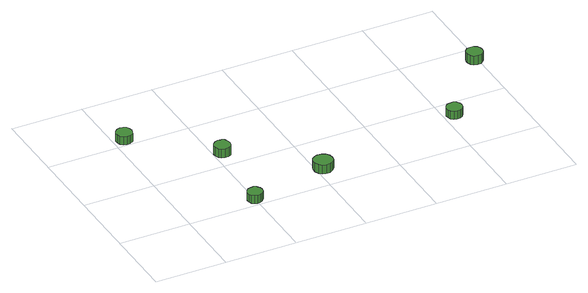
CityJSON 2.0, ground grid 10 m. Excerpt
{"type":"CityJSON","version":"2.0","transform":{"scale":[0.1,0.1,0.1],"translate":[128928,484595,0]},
"CityObjects":{
"tree1":{"type":"SolitaryVegetationObject","attributes":{"function":"something"},"geometry":[{"type":"MultiSurface","lod":"1","boundaries":[[[0,1,2,3,4,5,6,7,8,9,10,11,12,13,14]],[[15,16,17,18,19,20,21,22,23,24,25,26,27,28,29]],[[0,29,28,1]],[[1,28,27,2]],[[2,27,26,3]],[[3,26,25,4]],[[4,25,24,5]],[[5,24,23,6]],[[6,23,22,7]],[[7,22,21,8]],[[8,21,20,9]],[[9,20,19,10]],[[10,19,18,11]],[[11,18,17,12]],[[12,17,16,13]],[[13,16,15,14]],[[14,15,29,0]]]}]},
"tree2":{"type":"SolitaryVegetationObject","attributes":{"function":"something"},"geometry":[{"type":"MultiSurface","lod":"1","boundaries":[[[30,31,32,33,34,35,36,37,38,39,40,41,42,43,44]],[[45,46,47,48,49,50,51,52,53,54,55,56,57,58,59]],[[30,59,58,31]],[[31,58,57,32]],[[32,57,56,33]],[[33,56,55,34]],[[34,55,54,35]],[[35,54,53,36]],[[36,53,52,37]],[[37,52,51,38]],[[38,51,50,39]],[[39,50,49,40]],[[40,49,48,41]],[[41,48,47,42]],[[42,47,46,43]],[[43,46,45,44]],[[44,45,59,30]]]}]},
"tree3":{"type":"SolitaryVegetationObject","attributes":{"function":"something"},"geometry":[{"type":"MultiSurface","lod":"1","boundaries":[[[60,61,62,63,64,65,66,67,68,69,70,71,72,73,74]],[[75,76,77,78,79,80,81,82,83,84,85,86,87,88,89]],[[60,89,88,61]],[[61,88,87,62]],[[62,87,86,63]],[[63,86,85,64]],[[64,85,84,65]],[[65,84,83,66]],[[66,83,82,67]],[[67,82,81,68]],[[68,81,80,69]],[[69,80,79,70]],[[70,79,78,71]],[[71,78,77,72]],[[72,77,76,73]],[[73,76,75,74]],[[74,75,89,60]]]}]},
"tree4":{"type":"SolitaryVegetationObject","attributes":{"function":"something"},"geometry":[{"type":"MultiSurface","lod":"1","boundaries":[[[90,91,92,93,94,95,96,97,98,99,100,101,102,103,104]],[[105,106,107,108,109,110,111,112,113,114,115,116,117,118,119]],[[90,119,118,91]],[[91,118,117,92]],[[92,117,116,93]],[[93,116,115,94]],[[94,115,114,95]],[[95,114,113,96]],[[96,113,112,97]],[[97,112,111,98]],[[98,111,110,99]],[[99,110,109,100]],[[100,109,108,101]],[[101,108,107,102]],[[102,107,106,103]],[[103,106,105,104]],[[104,105,119,90]]]}]},
"tree5":{"type":"SolitaryVegetationObject","attributes":{"function":"something"},"geometry":[{"type":"MultiSurface","lod":"1","boundaries":[[[120,121,122,123,124,125,126,127,128,129,130,131,132,133,134]],[[135,136,137,138,139,140,141,142,143,144,145,146,147,148,149]],[[120,149,148,121]],[[121,148,147,122]],[[122,147,146,123]],[[123,146,145,124]],[[124,145,144,125]],[[125,144,143,126]],[[126,143,142,127]],[[127,142,141,128]],[[128,141,140,129]],[[129,140,139,130]],[[130,139,138,131]],[[131,138,137,132]],[[132,137,136,133]],[[133,136,135,134]],[[134,135,149,120]]]}]},
"tree6":{"type":"SolitaryVegetationObject","attributes":{"function":"something"},"geometry":[{"type":"MultiSurface","lod":"1","boundaries":[[[150,151,152,153,154,155,156,157,158,159,160,161,162,163,164]],[[165,166,167,168,169,170,171,172,173,174,175,176,177,178,179]],[[150,179,178,151]],[[151,178,177,152]],[[152,177,176,153]],[[153,176,175,154]],[[154,175,174,155]],[[155,174,173,156]],[[156,173,172,157]],[[157,172,171,158]],[[158,171,170,159]],[[159,170,169,160]],[[160,169,168,161]],[[161,168,167,162]],[[162,167,166,163]],[[163,166,165,164]],[[164,165,179,150]]]}]}
},
"vertices":[
[26,212,16],[25,217,16],[23,221,16],[19,223,16],[14,224,16],[9,222,16],[6,219,16],[4,215,16],[4,210,16],[6,206,16],[9,203,16],[14,201,16],[19,202,16],[23,204,16],[25,208,16],[25,208,4],[23,204,4],[19,202,4],[14,201,4],[9,203,4],[6,206,4],[4,210,4],[4,215,4],[6,219,4],[9,222,4],[14,224,4],[19,223,4],[23,221,4],[25,217,4],[26,212,4],
[110,13,17],[109,17,17],[106,21,17],[102,23,17],[98,23,17],[94,22,17],[91,19,17],[89,15,17],[89,10,17],[91,6,17],[94,4,17],[98,2,17],[102,3,17],[106,5,17],[109,8,17],[109,8,5],[106,5,5],[102,3,5],[98,2,5],[94,4,5],[91,6,5],[89,10,5],[89,15,5],[91,19,5],[94,22,5],[98,23,5],[102,23,5],[106,21,5],[109,17,5],[110,13,5],
[123,128,17],[122,133,17],[120,137,17],[116,139,17],[111,140,17],[106,138,17],[103,135,17],[101,131,17],[101,126,17],[103,122,17],[106,119,17],[111,117,17],[116,118,17],[120,120,17],[122,124,17],[122,124,4],[120,120,4],[116,118,4],[111,117,4],[106,119,4],[103,122,4],[101,126,4],[101,131,4],[103,135,4],[106,138,4],[111,140,4],[116,139,4],[120,137,4],[122,133,4],[123,128,4],
[223,39,17],[222,44,17],[219,49,17],[214,51,17],[208,52,17],[203,50,17],[199,47,17],[197,42,17],[197,36,17],[199,31,17],[203,27,17],[208,26,17],[214,26,17],[219,29,17],[222,33,17],[222,33,4],[219,29,4],[214,26,4],[208,26,4],[203,27,4],[199,31,4],[197,36,4],[197,42,4],[199,47,4],[203,50,4],[208,52,4],[214,51,4],[219,49,4],[222,44,4],[223,39,4],
[422,66,22],[421,70,22],[418,74,22],[414,76,22],[410,76,22],[405,75,22],[402,72,22],[400,68,22],[400,63,22],[402,59,22],[405,56,22],[410,55,22],[414,55,22],[418,57,22],[421,61,22],[421,61,10],[418,57,10],[414,55,10],[410,55,10],[405,56,10],[402,59,10],[400,63,10],[400,68,10],[402,72,10],[405,75,10],[410,76,10],[414,76,10],[418,74,10],[421,70,10],[422,66,10],
[500,162,27],[499,167,27],[497,170,27],[493,173,27],[488,173,27],[483,172,27],[480,169,27],[478,164,27],[478,160,27],[480,155,27],[483,152,27],[488,151,27],[493,151,27],[497,154,27],[499,157,27],[499,157,14],[497,154,14],[493,151,14],[488,151,14],[483,152,14],[480,155,14],[478,160,14],[478,164,14],[480,169,14],[483,172,14],[488,173,14],[493,173,14],[497,170,14],[499,167,14],[500,162,14]
]}
